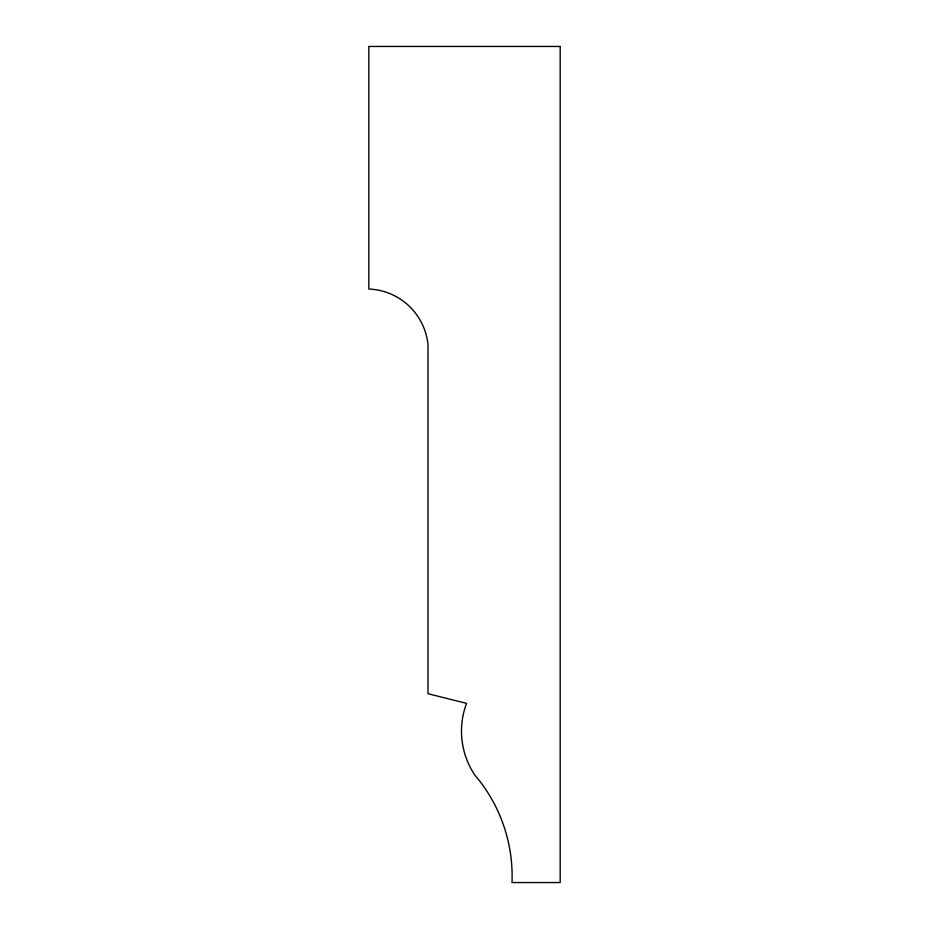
<?xml version="1.0" encoding="UTF-8"?>
<svg xmlns="http://www.w3.org/2000/svg" width="929" height="929" viewBox="0 0 929 929"><rect width="100%" height="100%" fill="white"/><g stroke="black" fill="none" stroke-linecap="round" stroke-linejoin="round"><path stroke-width="1.39" d="M560.175 46.45L368.825 46.45L368.825 289.035A61.918 61.918 0 0 1 428.014 344.949L428.014 693.719L466.567 703.369A78.791 78.791 0 0 0 474.824 775.041A155.828 155.828 0 0 1 511.995 882.55L560.175 882.55L560.175 46.45"/></g></svg>
